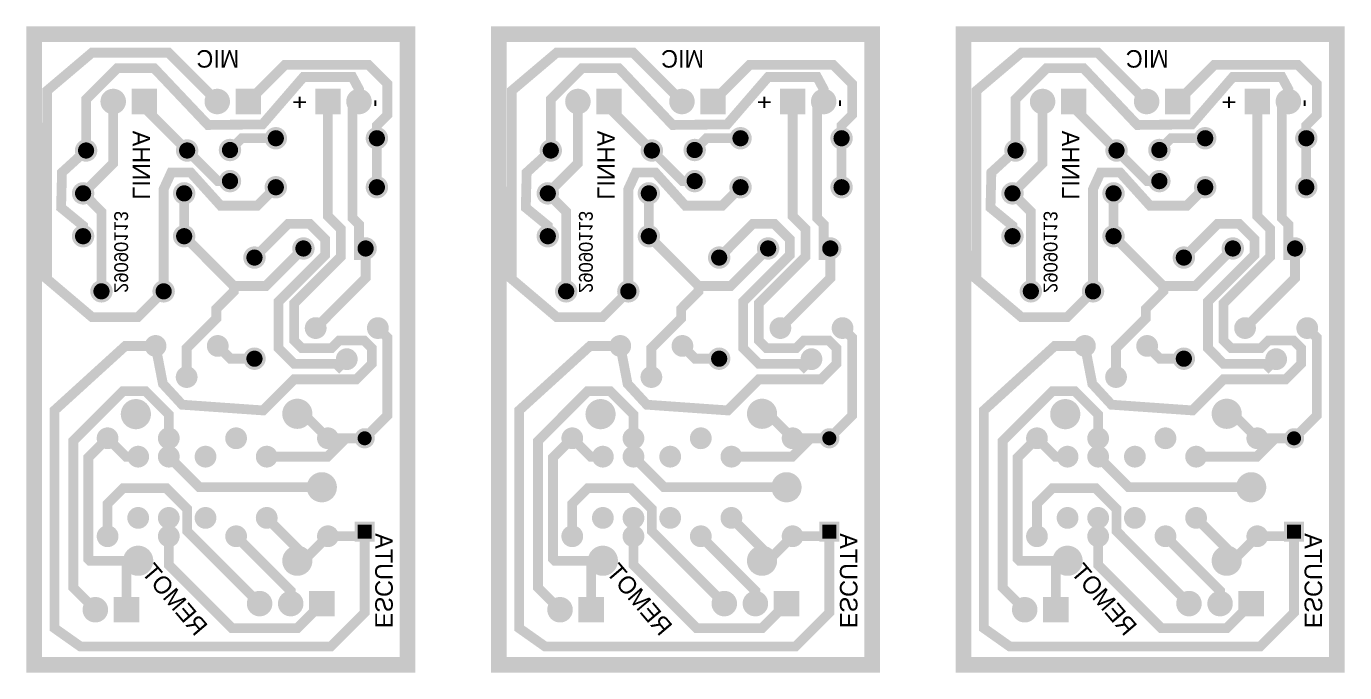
# Model space of a CAD drawing. Extents: x -97 to 88, y -34 to 19.
# Drawn here: x -20.7 to 88, y -34.2 to 19.1 of the extents above; entities that cross this region are included whole.
import ezdxf

# ---------------------------------------------------------------- set-up
doc = ezdxf.new("R2010")
doc.units = 0
doc.linetypes.add('DASHED2', pattern=[9.524999999999999, 6.349999999999999, -3.174999999999999])
doc.layers.get('0').update_dxf_attribs({"linetype": 'CONTINUOUS'})
for name, color, linetype in [('BOARD_OUTLINE', 7, 'CONTINUOUS'), ('BOTTOM', 7, 'CONTINUOUS'), ('COMPONENTS_TOP', 1, 'CONTINUOUS'), ('PADSTACKS', 1, 'CONTINUOUS'), ('POWER', 7, 'CONTINUOUS'), ('SMTOP', 7, 'CONTINUOUS')]:
    doc.layers.add(name, color=color, linetype=linetype)
doc.layers.get('COMPONENTS_TOP').off()
doc.layers.get('PADSTACKS').off()

# ---------------------------------------------------------------- blocks, each defined once
blk = doc.blocks.new('PADSTACK_BCON100T_LLB_PAD3')
blk.add_point((0, 0))
at = {"layer": 'BOTTOM', "const_width": 0.062}
blk.add_lwpolyline([(-0.031, 0), (0.031, 0)], dxfattribs=at)
at = {"layer": 'POWER', "const_width": 0.082}
blk.add_lwpolyline([(-0.041, 0), (0.041, 0)], dxfattribs=at)
at = {"layer": 'SMTOP', "const_width": 0.062}
blk.add_lwpolyline([(-0.031, 0), (0.031, 0)], dxfattribs=at)
blk = doc.blocks.new('PADSTACK_BCON100T_LLB_PAD4')
blk.add_point((0, 0))
at = {"layer": 'BOTTOM', "const_width": 0.031}
blk.add_lwpolyline([(-0.0155, 0, 1), (0.0155, 0, 1)], format="xyb", close=True, dxfattribs=at)
at = {"layer": 'POWER', "const_width": 0.041}
blk.add_lwpolyline([(-0.0205, 0, 1), (0.0205, 0, 1)], format="xyb", close=True, dxfattribs=at)
at = {"layer": 'SMTOP', "const_width": 0.031}
blk.add_lwpolyline([(-0.0155, 0, 1), (0.0155, 0, 1)], format="xyb", close=True, dxfattribs=at)
blk = doc.blocks.new('FOOTPRINT_CON2_J2')
at = {"layer": 'PADSTACKS'}
for name, p in [('PADSTACK_BCON100T_LLB_PAD3', (0, 0)), ('PADSTACK_BCON100T_LLB_PAD4', (0.1, 0))]:
    blk.add_blockref(name, p, dxfattribs=at)
blk = doc.blocks.new('PADSTACK_91R67')
blk.add_point((0, 0))
at = {"layer": 'BOTTOM', "const_width": 0.0454833333333334}
blk.add_lwpolyline([(-0.0227416666666667, 0, 1), (0.0227416666666667, 0, 1)], format="xyb", close=True, dxfattribs=at)
at = {"layer": 'POWER', "const_width": 0.0484833333333333}
blk.add_lwpolyline([(-0.0242416666666667, 0, 1), (0.0242416666666667, 0, 1)], format="xyb", close=True, dxfattribs=at)
at = {"layer": 'SMTOP', "const_width": 0.048}
blk.add_lwpolyline([(-0.024, 0, 1), (0.024, 0, 1)], format="xyb", close=True, dxfattribs=at)
blk = doc.blocks.new('FOOTPRINT_RELAY_REV2_19')
at = {"layer": 'PADSTACKS'}
for p in [(-0.6692833333333335, -0.0787333333333334), (-0.1574666666666667, -0.0787333333333334), (-0.7480333333333335, -0.3149500000000001), (-0.6692833333333335, -0.5511666666666669), (-0.1500000000000001, -0.5500000000000002)]:
    blk.add_blockref('PADSTACK_91R67', p, dxfattribs=at)
blk = doc.blocks.new('PADSTACK_T1_1')
blk.add_point((0, 0))
at = {"layer": 'BOTTOM', "const_width": 0.031}
blk.add_lwpolyline([(-0.0155, 0, 1), (0.0155, 0, 1)], format="xyb", close=True, dxfattribs=at)
at = {"layer": 'POWER', "const_width": 0.035}
blk.add_lwpolyline([(-0.0175, 0, 1), (0.0175, 0, 1)], format="xyb", close=True, dxfattribs=at)
at = {"layer": 'SMTOP', "const_width": 0.0335}
blk.add_lwpolyline([(-0.01675, 0, 1), (0.01675, 0, 1)], format="xyb", close=True, dxfattribs=at)
blk = doc.blocks.new('FOOTPRINT_RELAY_2_20')
at = {"layer": 'PADSTACKS'}
for p in [(0.0393666666666667, -0.0393666666666667), (0.2362166666666667, -0.0393666666666667), (0.3543166666666668, -0.0393666666666667), (0.4527500000000001, -0.0393666666666667), (0.0393666666666667, -0.2362166666666667), (0.2362166666666667, -0.2362166666666667), (0.3543166666666668, -0.2362166666666667), (0.4527500000000001, -0.2362166666666667)]:
    blk.add_blockref('PADSTACK_T1_1', p, dxfattribs=at)
blk = doc.blocks.new('PADSTACK_TM_DIODE_LLB_PAD30')
blk.add_point((0, 0))
at = {"layer": 'BOTTOM', "const_width": 0.0225}
blk.add_lwpolyline([(-0.011248031496063, 0, 1), (0.011248031496063, 0, 1)], format="xyb", close=True, dxfattribs=at)
at = {"layer": 'POWER', "const_width": 0.0325}
blk.add_lwpolyline([(-0.016248031496063, 0, 1), (0.016248031496063, 0, 1)], format="xyb", close=True, dxfattribs=at)
at = {"layer": 'SMTOP', "const_width": 0.0225}
blk.add_lwpolyline([(-0.011248031496063, 0, 1), (0.011248031496063, 0, 1)], format="xyb", close=True, dxfattribs=at)
blk = doc.blocks.new('PADSTACK_TM_DIODE_LLB_PAD29')
blk.add_point((0, 0))
at = {"layer": 'BOTTOM', "const_width": 0.045}
blk.add_lwpolyline([(-0.0225, 0), (0.0225, 0)], dxfattribs=at)
at = {"layer": 'POWER', "const_width": 0.065}
blk.add_lwpolyline([(-0.0325, 0), (0.0325, 0)], dxfattribs=at)
at = {"layer": 'SMTOP', "const_width": 0.045}
blk.add_lwpolyline([(-0.0225, 0), (0.0225, 0)], dxfattribs=at)
blk = doc.blocks.new('FOOTPRINT_DIODE_D1')
at = {"layer": 'PADSTACKS', "rotation": 90}
for name, p in [('PADSTACK_TM_DIODE_LLB_PAD29', (-0.3, 0)), ('PADSTACK_TM_DIODE_LLB_PAD30', (0, 0))]:
    blk.add_blockref(name, p, dxfattribs=at)
blk = doc.blocks.new('FOOTPRINT_RELAY_1_K1')
at = {"layer": 'PADSTACKS'}
for p in [(0.0393666666666667, 0), (0.3346333333333334, 0), (0.5511666666666669, 0), (0.7480000000000003, 0), (0.0393666666666667, -0.3149500000000001), (0.3346333333333334, -0.3149500000000001), (0.5511666666666669, -0.3149500000000001), (0.7480000000000003, -0.3149500000000001)]:
    blk.add_blockref('PADSTACK_T1_1', p, dxfattribs=at)
blk = doc.blocks.new('FOOTPRINT_CON3_J1')
at = {"layer": 'PADSTACKS'}
for name, p in [('PADSTACK_BCON100T_LLB_PAD3', (0, 0)), ('PADSTACK_BCON100T_LLB_PAD4', (0.1, 0)), ('PADSTACK_BCON100T_LLB_PAD4', (0.2, 0))]:
    blk.add_blockref(name, p, dxfattribs=at)
blk = doc.blocks.new('FOOTPRINT_CON2_J3')
at = {"layer": 'PADSTACKS'}
for name, p in [('PADSTACK_BCON100T_LLB_PAD3', (0, 0)), ('PADSTACK_BCON100T_LLB_PAD4', (0.1, 0))]:
    blk.add_blockref(name, p, dxfattribs=at)
blk = doc.blocks.new('PADSTACK_TM_RAD_LLB_PAD2_1')
blk.add_point((0, 0))
at = {"layer": 'BOTTOM', "const_width": 0.026}
blk.add_lwpolyline([(-0.013, 0, 1), (0.013, 0, 1)], format="xyb", close=True, dxfattribs=at)
at = {"layer": 'POWER', "const_width": 0.036}
blk.add_lwpolyline([(-0.018, 0, 1), (0.018, 0, 1)], format="xyb", close=True, dxfattribs=at)
at = {"layer": 'SMTOP', "const_width": 0.026}
blk.add_lwpolyline([(-0.013, 0, 1), (0.013, 0, 1)], format="xyb", close=True, dxfattribs=at)
blk = doc.blocks.new('FOOTPRINT_CAP2_C1')
at = {"layer": 'PADSTACKS'}
for p in [(0, 0), (0.2, 0)]:
    blk.add_blockref('PADSTACK_TM_RAD_LLB_PAD2_1', p, dxfattribs=at)
blk = doc.blocks.new('PADSTACK_TM_AXIAL_LLB_PAD3')
blk.add_point((0, 0))
at = {"layer": 'BOTTOM', "const_width": 0.026}
blk.add_lwpolyline([(-0.013, 0, 1), (0.013, 0, 1)], format="xyb", close=True, dxfattribs=at)
at = {"layer": 'POWER', "const_width": 0.036}
blk.add_lwpolyline([(-0.018, 0, 1), (0.018, 0, 1)], format="xyb", close=True, dxfattribs=at)
at = {"layer": 'SMTOP', "const_width": 0.026}
blk.add_lwpolyline([(-0.013, 0, 1), (0.013, 0, 1)], format="xyb", close=True, dxfattribs=at)
blk = doc.blocks.new('FOOTPRINT_AX__325X_100__031_R6')
at = {"layer": 'PADSTACKS'}
for p in [(0, 0), (0.3250000000000001, 0)]:
    blk.add_blockref('PADSTACK_TM_AXIAL_LLB_PAD3', p, dxfattribs=at)
blk = doc.blocks.new('FOOTPRINT_AX__325X_100__031_R5')
at = {"layer": 'PADSTACKS'}
for p in [(0, 0), (0.3250000000000001, 0)]:
    blk.add_blockref('PADSTACK_TM_AXIAL_LLB_PAD3', p, dxfattribs=at)
blk = doc.blocks.new('FOOTPRINT_BC_Q2')
at = {"layer": 'PADSTACKS'}
for p in [(0, 0), (0.2, 0), (0.1, -0.1)]:
    blk.add_blockref('PADSTACK_T1_1', p, dxfattribs=at)
blk = doc.blocks.new('FOOTPRINT_AX__325X_100__031_R3')
at = {"layer": 'PADSTACKS'}
for p in [(0, 0), (0.3250000000000001, 0)]:
    blk.add_blockref('PADSTACK_TM_AXIAL_LLB_PAD3', p, dxfattribs=at)
blk = doc.blocks.new('FOOTPRINT_CAP2_C3')
at = {"layer": 'PADSTACKS'}
for p in [(0, 0), (0.2, 0)]:
    blk.add_blockref('PADSTACK_TM_RAD_LLB_PAD2_1', p, dxfattribs=at)
blk = doc.blocks.new('FOOTPRINT_BC_Q1')
at = {"layer": 'PADSTACKS'}
for p in [(0, 0), (0.2, 0), (0.1, -0.1)]:
    blk.add_blockref('PADSTACK_T1_1', p, dxfattribs=at)
blk = doc.blocks.new('FOOTPRINT_AX__325X_100__031_R1')
at = {"layer": 'PADSTACKS'}
for p in [(0, 0), (0.3250000000000001, 0)]:
    blk.add_blockref('PADSTACK_TM_AXIAL_LLB_PAD3', p, dxfattribs=at)
blk = doc.blocks.new('FOOTPRINT_AX__325X_100__031_R2')
at = {"layer": 'PADSTACKS'}
for p in [(0, 0), (0.3250000000000001, 0)]:
    blk.add_blockref('PADSTACK_TM_AXIAL_LLB_PAD3', p, dxfattribs=at)
blk = doc.blocks.new('FOOTPRINT_AX__325X_100__031_R4')
at = {"layer": 'PADSTACKS'}
for p in [(0, 0), (0.3250000000000001, 0)]:
    blk.add_blockref('PADSTACK_TM_AXIAL_LLB_PAD3', p, dxfattribs=at)
blk = doc.blocks.new('PADSTACK_TM_RAD_LLB_PAD2')
blk.add_point((0, 0))
at = {"layer": 'BOTTOM', "const_width": 0.026}
blk.add_lwpolyline([(-0.013, 0, 1), (0.013, 0, 1)], format="xyb", close=True, dxfattribs=at)
at = {"layer": 'POWER', "const_width": 0.036}
blk.add_lwpolyline([(-0.018, 0, 1), (0.018, 0, 1)], format="xyb", close=True, dxfattribs=at)
at = {"layer": 'SMTOP', "const_width": 0.026}
blk.add_lwpolyline([(-0.013, 0, 1), (0.013, 0, 1)], format="xyb", close=True, dxfattribs=at)
blk = doc.blocks.new('FOOTPRINT_CAP_C2')
at = {"layer": 'PADSTACKS'}
for p in [(0, 0), (0.1, 0)]:
    blk.add_blockref('PADSTACK_TM_RAD_LLB_PAD2', p, dxfattribs=at)
blk = doc.blocks.new('FOOTPRINT_CON2_J4')
at = {"layer": 'PADSTACKS'}
for name, p in [('PADSTACK_BCON100T_LLB_PAD3', (0, 0)), ('PADSTACK_BCON100T_LLB_PAD4', (0.1, 0))]:
    blk.add_blockref(name, p, dxfattribs=at)
blk = doc.blocks.new('FOOTPRINT_CON2_J5')
at = {"layer": 'PADSTACKS'}
for name, p in [('PADSTACK_BCON100T_LLB_PAD3', (0, 0)), ('PADSTACK_BCON100T_LLB_PAD4', (0.1, 0))]:
    blk.add_blockref(name, p, dxfattribs=at)

msp = doc.modelspace()

# ---------------------------------------------------------------- linework, layer by layer
at = {"layer": 'BOARD_OUTLINE', "linetype": 'DASHED2', "lineweight": 9, "const_width": 1.282441241995018}
for points in [[(-20.05601687523284, 18.42226725645596), (10.74009962962152, 18.42226725645595), (10.74009962962151, -33.57773274354403), (-20.05601687523285, -33.57773274354403), (-20.05601687523284, 18.42226725645596)], [(18.2751436992753, 18.42226725645596), (49.07126020412967, 18.42226725645595), (49.07126020412966, -33.57773274354403), (18.27514369927529, -33.57773274354403), (18.2751436992753, 18.42226725645596)], [(56.60630427378345, 18.42226725645596), (87.4024207786378, 18.42226725645595), (87.4024207786378, -33.57773274354403), (56.60630427378343, -33.57773274354403), (56.60630427378345, 18.42226725645596)]]:
    msp.add_lwpolyline(points, dxfattribs=at)
at = {"layer": 'BOTTOM', "const_width": 0.8079379824568617}
for points in [[(-4.950996446601521, 12.86886919820352), (-8.977861946465865, 16.89573469806788), (-15.28319805294137, 16.89573469806788), (-18.988901026468, 13.76090398463165), (-18.994540910333, -1.766547539393116), (-15.28319805294138, -4.905766415847423), (-11.49700402615809, -4.905766415847423), (-9.372853849000334, -2.781616238689665)], [(33.38016412790662, 12.86886919820352), (29.35329862804228, 16.89573469806788), (23.04796252156677, 16.89573469806788), (19.34225954804014, 13.76090398463165), (19.33661966417514, -1.766547539393116), (23.04796252156676, -4.905766415847423), (26.83415654835005, -4.905766415847423), (28.95830672550781, -2.781616238689665)], [(71.71132470241477, 12.86886919820352), (67.68445920255043, 16.89573469806788), (61.37912309607492, 16.89573469806788), (57.67342012254829, 13.76090398463165), (57.66778023868329, -1.766547539393116), (61.3791230960749, -4.905766415847423), (65.1653171228582, -4.905766415847423), (67.28946730001594, -2.781616238689665)], [(6.741875317495043, 12.86886919820351), (6.741875317495043, 13.87793671544661), (6.196410309233186, 14.88828667393166), (2.157575357776877, 14.88828667393166), (-1.222029286779047, 10.98220896679814), (-5.719009939167904, 10.93518929255518), (-10.15343308496132, 15.61329345607286), (-13.20564324090943, 15.61329345607286), (-15.77052572489949, 13.04841097208283), (-15.77052572489949, 8.830034246747203)], [(8.215827784961334, 9.839742984611306), (8.215827784961334, 10.89861197008515), (9.083185544963953, 11.7659697300878), (9.083185544963953, 14.33085221407782), (7.51604234724607, 15.89799541179574), (0.6430122509807604, 15.89799541179574), (-2.386113962611474, 12.86886919820352)], [(45.07303589200319, 12.86886919820351), (45.07303589200319, 13.87793671544661), (44.52757088374133, 14.88828667393166), (40.48873593228502, 14.88828667393166), (37.1091312877291, 10.98220896679814), (32.61215063534024, 10.93518929255518), (28.17772748954682, 15.61329345607286), (25.1255173335987, 15.61329345607286), (22.56063484960864, 13.04841097208283), (22.56063484960864, 8.830034246747203)], [(46.54698835946947, 9.839742984611306), (46.54698835946947, 10.89861197008515), (47.4143461194721, 11.7659697300878), (47.4143461194721, 14.33085221407782), (45.84720292175421, 15.89799541179574), (38.9741728254889, 15.89799541179574), (35.94504661189667, 12.86886919820352)], [(83.40419646651134, 12.86886919820351), (83.40419646651134, 13.87793671544661), (82.8587314582495, 14.88828667393166), (78.81989650679317, 14.88828667393166), (75.44029186223725, 10.98220896679814), (70.94331120984839, 10.93518929255518), (66.50888806405497, 15.61329345607286), (63.45667790810685, 15.61329345607286), (60.89179542411679, 13.04841097208283), (60.89179542411679, 8.830034246747203)], [(84.87814893397763, 9.839742984611306), (84.87814893397763, 10.89861197008515), (85.74550669398025, 11.7659697300878), (85.74550669398025, 14.33085221407782), (84.17836349626236, 15.89799541179574), (77.30533339999705, 15.89799541179574), (74.27620718640482, 12.86886919820352)], [(-13.53352071844618, 12.86886919820352), (-13.53352071844618, 7.779714869553288), (-16.01718192377653, 5.296053664222952)], [(-10.96863823445613, 12.86886919820352), (-10.96863823445613, 12.36401482927149), (-7.434657651931871, 8.830034246747203)], [(-10.04015077525176, -7.284694919748162), (-9.434761314761557, -10.40530194193606), (-7.845038849370297, -12.12982568007626), (-1.176344390996192, -12.60041386781753), (1.38853809299384, -10.0355313838275), (6.518303060973948, -10.0355313838275), (7.800744302968922, -8.753090141832487), (7.800744302968922, -7.47064889983747), (7.159523681971421, -6.829428278839955), (5.107617694779392, -6.829428278839955), (4.466397073781905, -7.47064889983747), (2.029758713991384, -7.47064889983747), (1.38853809299384, -6.829428278839955), (1.38853809299384, -3.777218122891824), (5.235861818978918, 0.0701056030932392), (5.235861818978918, 2.35669833757035), (4.176992833505011, 3.415567323044228), (4.176992833505011, 12.86886919820351)], [(6.741875317495043, 12.86886919820351), (6.196410309233186, 12.32340418994162), (6.196410309233186, 3.276636188494762), (6.741875317495043, 2.731171180232891), (6.741875317495043, 0.206899335572686), (7.287340325756943, 0.206899335572686), (7.287340325756943, 0.7523643438345858)], [(24.79763985606196, 12.86886919820352), (24.79763985606196, 7.779714869553288), (22.31397865073161, 5.296053664222952)], [(27.36252234005201, 12.86886919820352), (27.36252234005201, 12.36401482927149), (30.89650292257627, 8.830034246747203)], [(28.29100979925638, -7.284694919748162), (28.89639925974659, -10.40530194193606), (30.48612172513784, -12.12982568007626), (37.15481618351195, -12.60041386781753), (39.71969866750198, -10.0355313838275), (44.8494636354821, -10.0355313838275), (46.13190487747707, -8.753090141832487), (46.13190487747707, -7.47064889983747), (45.49068425647956, -6.829428278839955), (43.43877826928753, -6.829428278839955), (42.79755764829005, -7.47064889983747), (40.36091928849953, -7.47064889983747), (39.71969866750198, -6.829428278839955), (39.71969866750198, -3.777218122891824), (43.56702239348706, 0.0701056030932392), (43.56702239348706, 2.35669833757035), (42.50815340801316, 3.415567323044228), (42.50815340801316, 12.86886919820351)], [(45.07303589200319, 12.86886919820351), (44.52757088374133, 12.32340418994162), (44.52757088374133, 3.276636188494762), (45.07303589200319, 2.731171180232891), (45.07303589200319, 0.206899335572686), (45.61850090026509, 0.206899335572686), (45.61850090026509, 0.7523643438345858)], [(63.12880043057011, 12.86886919820352), (63.12880043057011, 7.779714869553288), (60.64513922523976, 5.296053664222952)], [(65.69368291456016, 12.86886919820352), (65.69368291456016, 12.36401482927149), (69.22766349708442, 8.830034246747203)], [(66.62217037376453, -7.284694919748162), (67.22755983425473, -10.40530194193606), (68.817282299646, -12.12982568007626), (75.4859767580201, -12.60041386781753), (78.05085924201013, -10.0355313838275), (83.18062420999026, -10.0355313838275), (84.46306545198522, -8.753090141832487), (84.46306545198522, -7.47064889983747), (83.82184483098771, -6.829428278839955), (81.76993884379569, -6.829428278839955), (81.12871822279818, -7.47064889983747), (78.69207986300768, -7.47064889983747), (78.05085924201013, -6.829428278839955), (78.05085924201013, -3.777218122891824), (81.8981829679952, 0.0701056030932392), (81.8981829679952, 2.35669833757035), (80.8393139825213, 3.415567323044228), (80.8393139825213, 12.86886919820351)], [(83.40419646651134, 12.86886919820351), (82.8587314582495, 12.32340418994162), (82.8587314582495, 3.276636188494762), (83.40419646651134, 2.731171180232891), (83.40419646651134, 0.206899335572686), (83.94966147477324, 0.206899335572686), (83.94966147477324, 0.7523643438345858)], [(-3.900677069407592, 8.870644886077045), (-2.931578970873374, 9.83974298461132), (-0.1200402880062796, 9.83974298461132)], [(8.215827784961334, 9.839742984611306), (8.215827784961334, 5.800908033154954)], [(34.43048350510055, 8.870644886077045), (35.39958160363477, 9.83974298461132), (38.21112028650187, 9.83974298461132)], [(46.54698835946947, 9.839742984611306), (46.54698835946947, 5.800908033154954)], [(72.7616440796087, 8.870644886077045), (73.7307421781429, 9.83974298461132), (76.54228086101001, 9.83974298461132)], [(84.87814893397763, 9.839742984611306), (84.87814893397763, 5.800908033154954)], [(-3.900677069407592, 6.305762402087012), (-4.91038580727168, 6.305762402087012), (-7.434657651931871, 8.830034246747203)], [(34.43048350510055, 6.305762402087012), (33.42077476723646, 6.305762402087012), (30.89650292257627, 8.830034246747203)], [(72.7616440796087, 6.305762402087012), (71.75193534174461, 6.305762402087012), (69.22766349708442, 8.830034246747203)], [(-9.372853849000334, -2.781616238689665), (-9.372853849000334, 5.6461601232876), (-8.744052226619146, 7.017079401061977), (-7.144685160358164, 7.017079401061977), (-4.674416618744601, 4.28634492635885), (-1.634603394802397, 4.28634492635885), (-0.1200402880062796, 5.800908033154968)], [(28.95830672550781, -2.781616238689665), (28.95830672550781, 5.6461601232876), (29.587108347889, 7.017079401061977), (31.18647541414998, 7.017079401061977), (33.65674395576354, 4.28634492635885), (36.69655717970575, 4.28634492635885), (38.21112028650187, 5.800908033154968)], [(67.28946730001594, -2.781616238689665), (67.28946730001594, 5.6461601232876), (67.91826892239715, 7.017079401061977), (69.51763598865813, 7.017079401061977), (71.98790453027169, 4.28634492635885), (75.0277177542139, 4.28634492635885), (76.54228086101001, 5.800908033154968)], [(-14.50261881698041, -2.781616238689665), (-14.50261881698041, 3.781490557426835), (-16.01718192377653, 5.296053664222952)], [(-7.681313850808905, 5.296053664222952), (-7.681313850808905, 1.762073081698687)], [(23.82854175752773, -2.781616238689665), (23.82854175752773, 3.781490557426835), (22.31397865073161, 5.296053664222952)], [(30.64984672369924, 5.296053664222952), (30.64984672369924, 1.762073081698687)], [(62.15970233203588, -2.781616238689665), (62.15970233203588, 3.781490557426835), (60.64513922523976, 5.296053664222952)], [(68.98100729820739, 5.296053664222952), (68.98100729820739, 1.762073081698687)], [(5.732166579630984, -8.375624936271976), (5.109327616435393, -8.998463899467552), (4.863953858800343, -8.753090141832487), (1.38853809299384, -8.753090141832487), (0.1060968509988243, -7.470648899837456), (0.1060968509988243, -3.623325173852407), (3.953420576983887, 0.2239985521326417), (3.953420576983887, 1.506439794127643), (2.670979334988857, 2.788881036122674), (0.9067676664177213, 2.788881036122674), (-1.881259593679445, 0.0008537760255223)], [(44.06332715413912, -8.375624936271976), (43.44048819094354, -8.998463899467552), (43.19511443330848, -8.753090141832487), (39.71969866750198, -8.753090141832487), (38.43725742550697, -7.470648899837456), (38.43725742550697, -3.623325173852407), (42.28458115149203, 0.2239985521326417), (42.28458115149203, 1.506439794127643), (41.002139909497, 2.788881036122674), (39.23792824092586, 2.788881036122674), (36.4499009808287, 0.0008537760255223)], [(82.39448772864728, -8.375624936271976), (81.77164876545169, -8.998463899467552), (81.52627500781664, -8.753090141832487), (78.05085924201013, -8.753090141832487), (76.7684180000151, -7.470648899837456), (76.7684180000151, -3.623325173852407), (80.61574172600018, 0.2239985521326417), (80.61574172600018, 1.506439794127643), (79.33330048400515, 2.788881036122674), (77.56908881543401, 2.788881036122674), (74.78106155533683, 0.0008537760255223)], [(-7.681313850808905, 1.762073081698687), (-3.578356837252869, -2.340883931857391), (-0.935672917915113, -2.340883931857391), (2.157575357776877, 0.7523643438345858)], [(2.157575357776877, 0.7523643438345858), (-0.935672917915113, -2.340883931857391), (-3.578356837252869, -2.340883931857391), (-3.578356837252869, -2.781829978896681), (-5.023668116981241, -4.227141258625067), (-5.023668116981241, -5.019048725556984), (-7.475268291261713, -7.470648899837456), (-7.475268291261713, -9.849577403738223)], [(7.287340325756943, 0.7523643438345858), (7.287340325756943, -1.690686222165922), (3.167284095640923, -5.810742452281942)], [(30.64984672369924, 1.762073081698687), (34.75280373725528, -2.340883931857391), (37.39548765659303, -2.340883931857391), (40.48873593228502, 0.7523643438345858)], [(40.48873593228502, 0.7523643438345858), (37.39548765659303, -2.340883931857391), (34.75280373725528, -2.340883931857391), (34.75280373725528, -2.781829978896681), (33.3074924575269, -4.227141258625067), (33.3074924575269, -5.019048725556984), (30.85589228324643, -7.470648899837456), (30.85589228324643, -9.849577403738223)], [(45.61850090026509, 0.7523643438345858), (45.61850090026509, -1.690686222165922), (41.49844467014907, -5.810742452281942)], [(68.98100729820739, 1.762073081698687), (73.08396431176342, -2.340883931857391), (75.72664823110118, -2.340883931857391), (78.81989650679317, 0.7523643438345858)], [(78.81989650679317, 0.7523643438345858), (75.72664823110118, -2.340883931857391), (73.08396431176342, -2.340883931857391), (73.08396431176342, -2.781829978896681), (71.63865303203505, -4.227141258625067), (71.63865303203505, -5.019048725556984), (69.18705285775458, -7.470648899837456), (69.18705285775458, -9.849577403738223)], [(83.94966147477324, 0.7523643438345858), (83.94966147477324, -1.690686222165922), (79.82960524465722, -5.810742452281942)], [(8.297049063621031, -5.810742452281942), (9.083185544963953, -6.596878933624878), (9.083185544963953, -13.02105459519189), (7.206119047097246, -14.89812109305862)], [(46.62820963812918, -5.810742452281942), (47.4143461194721, -6.596878933624878), (47.4143461194721, -13.02105459519189), (45.53727962160539, -14.89812109305862)], [(84.95937021263732, -5.810742452281942), (85.74550669398025, -6.596878933624878), (85.74550669398025, -13.02105459519189), (83.86844019611354, -14.89812109305862)], [(-10.04015077525176, -7.284694919748162), (-12.53236158886207, -7.284694919748162), (-18.38063882018841, -12.60041386781753), (-18.38063882018841, -30.55257225144425), (-16.2322045720177, -32.06915436254389), (4.409114698306098, -32.06915436254389), (7.206119047097246, -29.27215001375276), (7.206119047097246, -22.59276854502872)], [(-4.91038580727168, -7.284694919748162), (-3.860066430077765, -8.335014296942092), (-1.881259593679445, -8.335014296942092)], [(28.29100979925638, -7.284694919748162), (25.79879898564607, -7.284694919748162), (19.95052175431973, -12.60041386781753), (19.95052175431973, -30.55257225144425), (22.09895600249044, -32.06915436254389), (42.74027527281424, -32.06915436254389), (45.53727962160539, -29.27215001375276), (45.53727962160539, -22.59276854502872)], [(33.42077476723646, -7.284694919748162), (34.47109414443038, -8.335014296942092), (36.4499009808287, -8.335014296942092)], [(66.62217037376453, -7.284694919748162), (64.1299595601542, -7.284694919748162), (58.28168232882788, -12.60041386781753), (58.28168232882788, -30.55257225144425), (60.43011657699858, -32.06915436254389), (81.0714358473224, -32.06915436254389), (83.86844019611354, -29.27215001375276), (83.86844019611354, -22.59276854502872)], [(71.75193534174461, -7.284694919748162), (72.80225471893853, -8.335014296942092), (74.78106155533683, -8.335014296942092)], [(-15.00747318591246, -29.03404342315568), (-16.82212754333541, -27.21938906573274), (-16.82212754333541, -15.11399870212778), (-12.71831556895135, -11.0101867277437), (-10.87160018047853, -11.0101867277437), (-8.950075719555997, -12.93171118866624), (-8.950075719555997, -14.8976936126446)], [(23.32368738859568, -29.03404342315568), (21.50903303117273, -27.21938906573274), (21.50903303117273, -15.11399870212778), (25.61284500555679, -11.0101867277437), (27.4595603940296, -11.0101867277437), (29.38108485495215, -12.93171118866624), (29.38108485495215, -14.8976936126446)], [(61.65484796310384, -29.03404342315568), (59.84019360568088, -27.21938906573274), (59.84019360568088, -15.11399870212778), (63.94400558006494, -11.0101867277437), (65.79072096853776, -11.0101867277437), (67.7122454294603, -12.93171118866624), (67.7122454294603, -14.8976936126446)], [(1.654003430086817, -12.87784865650246), (2.157147877362859, -12.87784865650246), (4.176992833505011, -14.8976936126446)], [(39.98516400459496, -12.87784865650246), (40.488308451871, -12.87784865650246), (42.50815340801316, -14.8976936126446)], [(78.31632457910311, -12.87784865650246), (78.81946902637915, -12.87784865650246), (80.8393139825213, -14.8976936126446)], [(-13.99861940887638, -14.8976936126446), (-15.5877778479152, -16.48685205168342), (-15.5877778479152, -24.85563611652894), (-15.44820549274474, -24.9952084716994), (-11.47349260338816, -24.9952084716994)], [(-13.99861940887638, -14.8976936126446), (-12.48405630208026, -16.41225671944072), (-11.47434756421618, -16.41225671944072)], [(-8.950075719555997, -14.8976936126446), (-8.949648239141977, -14.89812109305862), (-8.949648239141977, -16.41225671944072)], [(7.206119047097246, -14.89812109305862), (5.656502546353294, -14.89812109305862), (4.142366919971152, -16.41225671944072), (-0.8715508558153572, -16.41225671944072)], [(7.206119047097246, -14.89812109305862), (5.656502546353294, -14.89812109305862), (5.656502546353294, -14.8976936126446), (4.176992833505011, -14.8976936126446)], [(24.33254116563176, -14.8976936126446), (22.74338272659294, -16.48685205168342), (22.74338272659294, -24.85563611652894), (22.88295508176339, -24.9952084716994), (26.85766797111998, -24.9952084716994)], [(24.33254116563176, -14.8976936126446), (25.84710427242788, -16.41225671944072), (26.85681301029195, -16.41225671944072)], [(29.38108485495215, -14.8976936126446), (29.38151233536617, -14.89812109305862), (29.38151233536617, -16.41225671944072)], [(45.53727962160539, -14.89812109305862), (43.98766312086144, -14.89812109305862), (42.47352749447929, -16.41225671944072), (37.45960971869279, -16.41225671944072)], [(45.53727962160539, -14.89812109305862), (43.98766312086144, -14.89812109305862), (43.98766312086144, -14.8976936126446), (42.50815340801316, -14.8976936126446)], [(62.66370174013991, -14.8976936126446), (61.07454330110108, -16.48685205168342), (61.07454330110108, -24.85563611652894), (61.21411565627155, -24.9952084716994), (65.18882854562813, -24.9952084716994)], [(62.66370174013991, -14.8976936126446), (64.17826484693603, -16.41225671944072), (65.1879735848001, -16.41225671944072)], [(67.7122454294603, -14.8976936126446), (67.71267290987431, -14.89812109305862), (67.71267290987431, -16.41225671944072)], [(83.86844019611354, -14.89812109305862), (82.31882369536959, -14.89812109305862), (80.80468806898745, -16.41225671944072), (75.79077029320094, -16.41225671944072)], [(83.86844019611354, -14.89812109305862), (82.31882369536959, -14.89812109305862), (82.31882369536959, -14.8976936126446), (80.8393139825213, -14.8976936126446)], [(-8.949648239141977, -16.41225671944072), (-6.425376394481801, -18.93652856410093), (3.673848386228968, -18.93652856410093)], [(29.38151233536617, -16.41225671944072), (31.90578418002634, -18.93652856410093), (42.00500896073712, -18.93652856410093)], [(67.71267290987431, -16.41225671944072), (70.23694475453449, -18.93652856410093), (80.33616953524528, -18.93652856410093)], [(-13.99861940887638, -22.97579099597123), (-13.99861940887638, -20.29292391771765), (-12.71831556895135, -19.01262007779261), (-9.153128916205205, -19.01262007779261), (-7.434657651931885, -20.73109134206593), (-7.434657651931885, -22.55215790569888), (-1.457626503407084, -28.52918905422366)], [(24.33254116563176, -22.97579099597123), (24.33254116563176, -20.29292391771765), (25.61284500555679, -19.01262007779261), (29.17803165830294, -19.01262007779261), (30.89650292257626, -20.73109134206593), (30.89650292257626, -22.55215790569888), (36.87353407110106, -28.52918905422366)], [(62.66370174013991, -22.97579099597123), (62.66370174013991, -20.29292391771765), (63.94400558006494, -19.01262007779261), (67.50919223281107, -19.01262007779261), (69.22766349708441, -20.73109134206593), (69.22766349708441, -22.55215790569888), (75.20469464560921, -28.52918905422366)], [(-8.949648239141977, -21.46122788917512), (-8.950075719555997, -21.46165536958912), (-8.950075719555997, -22.97579099597123)], [(1.654003430086817, -24.9952084716994), (1.654003430086817, -23.98678217507731), (-0.8715508558153715, -21.46122788917512)], [(29.38151233536617, -21.46122788917512), (29.38108485495215, -21.46165536958912), (29.38108485495215, -22.97579099597123)], [(39.98516400459496, -24.9952084716994), (39.98516400459496, -23.98678217507731), (37.45960971869277, -21.46122788917512)], [(67.71267290987431, -21.46122788917512), (67.7122454294603, -21.46165536958912), (67.7122454294603, -22.97579099597123)], [(78.31632457910311, -24.9952084716994), (78.31632457910311, -23.98678217507731), (75.79077029320092, -21.46122788917512)], [(-8.950075719555997, -22.97579099597123), (-8.950075719555997, -25.34574241117801), (-3.741226874986239, -30.55459125574777), (1.646736263048836, -30.55459125574777), (3.672138464572981, -28.52918905422366)], [(1.107255980582948, -28.52918905422366), (1.107255980582948, -27.47929715744374), (-3.39625018088958, -22.97579099597123)], [(1.654003430086817, -24.9952084716994), (2.157575357776863, -24.9952084716994), (4.176992833505011, -22.97579099597123)], [(4.176992833505011, -22.97579099597123), (7.206119047097246, -22.97579099597123), (7.206119047097246, -22.59276854502872)], [(29.38108485495215, -22.97579099597123), (29.38108485495215, -25.34574241117801), (34.58993369952191, -30.55459125574777), (39.97789683755698, -30.55459125574777), (42.00329903908112, -28.52918905422366)], [(39.43841655509109, -28.52918905422366), (39.43841655509109, -27.47929715744374), (34.93491039361856, -22.97579099597123)], [(39.98516400459496, -24.9952084716994), (40.48873593228501, -24.9952084716994), (42.50815340801316, -22.97579099597123)], [(42.50815340801316, -22.97579099597123), (45.53727962160539, -22.97579099597123), (45.53727962160539, -22.59276854502872)], [(67.7122454294603, -22.97579099597123), (67.7122454294603, -25.34574241117801), (72.92109427403005, -30.55459125574777), (78.30905741206513, -30.55459125574777), (80.33445961358927, -28.52918905422366)], [(77.76957712959924, -28.52918905422366), (77.76957712959924, -27.47929715744374), (73.26607096812671, -22.97579099597123)], [(78.31632457910311, -24.9952084716994), (78.81989650679316, -24.9952084716994), (80.8393139825213, -22.97579099597123)], [(80.8393139825213, -22.97579099597123), (83.86844019611354, -22.97579099597123), (83.86844019611354, -22.59276854502872)], [(-12.44259070192242, -29.03404342315568), (-12.44259070192242, -24.9952084716994), (-11.47349260338816, -24.9952084716994)], [(25.88856987258572, -29.03404342315568), (25.88856987258572, -24.9952084716994), (26.85766797111998, -24.9952084716994)], [(64.21973044709387, -29.03404342315568), (64.21973044709387, -24.9952084716994), (65.18882854562813, -24.9952084716994)]]:
    msp.add_lwpolyline(points, dxfattribs=at)
at = {"layer": 'BOTTOM', "lineweight": 60, "const_width": 0.8079379824568617}
for points in [[(-16.01718192377653, 1.762073081698687), (-16.01718192377653, 2.62515603756131), (-17.83136486214317, 4.113401208614249), (-17.75866611817241, 7.017079401061977), (-15.77052572489949, 8.830034246747203)], [(22.31397865073161, 1.762073081698687), (22.31397865073161, 2.62515603756131), (20.49979571236497, 4.113401208614249), (20.57249445633573, 7.017079401061977), (22.56063484960864, 8.830034246747203)], [(60.64513922523976, 1.762073081698687), (60.64513922523976, 2.62515603756131), (58.83095628687311, 4.113401208614249), (58.90365503084388, 7.017079401061977), (60.89179542411679, 8.830034246747203)]]:
    msp.add_lwpolyline(points, dxfattribs=at)

# ---------------------------------------------------------------- block references
at = {"layer": 'COMPONENTS_TOP', "xscale": 25.64882483990036, "yscale": 25.64882483990036, "zscale": 25.64882483990036}
for name, p, rotation in [('FOOTPRINT_CON2_J4', (-10.96863823445613, 12.86886919820354), 180), ('FOOTPRINT_CON2_J5', (-2.386113962611474, 12.86886919820354), 180), ('FOOTPRINT_CON2_J4', (27.36252234005201, 12.86886919820354), 180), ('FOOTPRINT_CON2_J5', (35.94504661189667, 12.86886919820354), 180), ('FOOTPRINT_CON2_J4', (65.69368291456016, 12.86886919820354), 180), ('FOOTPRINT_CON2_J5', (74.27620718640482, 12.86886919820354), 180), ('FOOTPRINT_CAP_C2', (-3.900677069407592, 6.305762402087012), 89.99999999999999), ('FOOTPRINT_AX__325X_100__031_R5', (8.215827784961334, 9.83974298461132), 180), ('FOOTPRINT_CAP_C2', (34.43048350510055, 6.305762402087012), 89.99999999999999), ('FOOTPRINT_AX__325X_100__031_R5', (46.54698835946947, 9.83974298461132), 180), ('FOOTPRINT_CAP_C2', (72.7616440796087, 6.305762402087012), 89.99999999999999), ('FOOTPRINT_AX__325X_100__031_R5', (84.87814893397763, 9.83974298461132), 180), ('FOOTPRINT_AX__325X_100__031_R4', (-7.434657651931885, 8.830034246747203), 180), ('FOOTPRINT_AX__325X_100__031_R4', (30.89650292257626, 8.830034246747203), 180), ('FOOTPRINT_AX__325X_100__031_R4', (69.22766349708441, 8.830034246747203), 180), ('FOOTPRINT_AX__325X_100__031_R6', (8.215827784961334, 5.800908033154982), 180), ('FOOTPRINT_AX__325X_100__031_R6', (46.54698835946947, 5.800908033154982), 180), ('FOOTPRINT_AX__325X_100__031_R6', (84.87814893397763, 5.800908033154982), 180), ('FOOTPRINT_AX__325X_100__031_R3', (-1.881259593679445, 0.0008537760255223), 270), ('FOOTPRINT_AX__325X_100__031_R3', (36.4499009808287, 0.0008537760255223), 270), ('FOOTPRINT_AX__325X_100__031_R3', (74.78106155533683, 0.0008537760255223), 270), ('FOOTPRINT_RELAY_REV2_19', (-15.51232755484448, -27.01462594742754), 180), ('FOOTPRINT_RELAY_REV2_19', (22.81883301966365, -27.01462594742754), 180), ('FOOTPRINT_RELAY_REV2_19', (61.1499935941718, -27.01462594742754), 180), ('FOOTPRINT_RELAY_1_K1', (5.186701571369098, -22.97579099597123), 180), ('FOOTPRINT_DIODE_D1', (7.206119047097246, -14.89812109305862), 89.99999999999999), ('FOOTPRINT_RELAY_1_K1', (43.51786214587725, -22.97579099597123), 180), ('FOOTPRINT_DIODE_D1', (45.53727962160539, -14.89812109305862), 89.99999999999999), ('FOOTPRINT_RELAY_1_K1', (81.8490227203854, -22.97579099597123), 180), ('FOOTPRINT_DIODE_D1', (83.86844019611354, -14.89812109305862), 89.99999999999999), ('FOOTPRINT_RELAY_2_20', (0.1381578820487022, -22.47093662703919), 180), ('FOOTPRINT_RELAY_2_20', (38.46931845655685, -22.47093662703919), 180), ('FOOTPRINT_RELAY_2_20', (76.800479031065, -22.47093662703919), 180), ('FOOTPRINT_CON2_J3', (-12.44259070192242, -29.03404342315567), 180), ('FOOTPRINT_CON3_J1', (3.672138464572995, -28.52918905422365), 180), ('FOOTPRINT_CON2_J3', (25.88856987258572, -29.03404342315567), 180), ('FOOTPRINT_CON3_J1', (42.00329903908114, -28.52918905422365), 180), ('FOOTPRINT_CON2_J3', (64.21973044709387, -29.03404342315567), 180), ('FOOTPRINT_CON3_J1', (80.33445961358927, -28.52918905422365), 180)]:
    msp.add_blockref(name, p, dxfattribs=dict(at, rotation=rotation))
for name, p in [('FOOTPRINT_CON2_J2', (4.176992833505011, 12.86886919820354)), ('FOOTPRINT_CON2_J2', (42.50815340801316, 12.86886919820354)), ('FOOTPRINT_CON2_J2', (80.8393139825213, 12.86886919820354)), ('FOOTPRINT_AX__325X_100__031_R1', (-16.01718192377653, 5.296053664222952)), ('FOOTPRINT_AX__325X_100__031_R1', (22.31397865073161, 5.296053664222952)), ('FOOTPRINT_AX__325X_100__031_R1', (60.64513922523976, 5.296053664222952)), ('FOOTPRINT_AX__325X_100__031_R2', (-16.01718192377653, 1.762073081698702)), ('FOOTPRINT_AX__325X_100__031_R2', (22.31397865073161, 1.762073081698702)), ('FOOTPRINT_AX__325X_100__031_R2', (60.64513922523976, 1.762073081698702)), ('FOOTPRINT_CAP2_C1', (2.157575357776877, 0.7523643438346)), ('FOOTPRINT_CAP2_C1', (40.48873593228502, 0.7523643438346)), ('FOOTPRINT_CAP2_C1', (78.81989650679317, 0.7523643438346)), ('FOOTPRINT_CAP2_C3', (-14.50261881698041, -2.781616238689647)), ('FOOTPRINT_CAP2_C3', (23.82854175752773, -2.781616238689647)), ('FOOTPRINT_CAP2_C3', (62.15970233203588, -2.781616238689647)), ('FOOTPRINT_BC_Q2', (3.167284095640923, -5.810742452281914)), ('FOOTPRINT_BC_Q2', (41.49844467014907, -5.810742452281914)), ('FOOTPRINT_BC_Q2', (79.82960524465722, -5.810742452281914)), ('FOOTPRINT_BC_Q1', (-10.04015077525176, -7.284694919748162)), ('FOOTPRINT_BC_Q1', (28.29100979925638, -7.284694919748162)), ('FOOTPRINT_BC_Q1', (66.62217037376453, -7.284694919748162))]:
    msp.add_blockref(name, p, dxfattribs=at)

# ---------------------------------------------------------------- texts
at = {"layer": 'BOTTOM', "lineweight": 30}
for s, rotation, p in [('MIC', 180, (-3.129182346610377, 17.10715774685581)), ('MIC', 180, (35.20197822789777, 17.10715774685581)), ('MIC', 180, (73.53313880240592, 17.10715774685581)), ('+', 270, (1.147866619912775, 13.37372356713555)), ('+', 270, (39.47902719442092, 13.37372356713555)), ('+', 270, (77.81018776892905, 13.37372356713555))]:
    msp.add_text(s, height=1.442746397244395, rotation=rotation, dxfattribs=at).set_placement(p)
at = {"layer": 'BOTTOM', "lineweight": 35, "text_generation_flag": 2}
for p in [(7.537198819954213, 12.41454426304723), (45.86835939446236, 12.41454426304723), (84.1995199689705, 12.41454426304723)]:
    msp.add_text('-', height=1.442746397244395, rotation=270, dxfattribs=at).set_placement(p)
at = {"layer": 'BOTTOM', "lineweight": 30, "text_generation_flag": 2}
for s, height, rotation, p in [('LINHA', 1.442746397244395, 270, (-11.93456729989648, 4.77872283117037)), ('LINHA', 1.442746397244395, 270, (26.39659327461166, 4.77872283117037)), ('LINHA', 1.442746397244395, 270, (64.7277538491198, 4.77872283117037)), ('29090113', 1.136082635252336, 270, (-13.44654660539321, -2.918452160621708)), ('29090113', 1.136082635252336, 270, (24.88461396911493, -2.918452160621708)), ('29090113', 1.136082635252336, 270, (63.21577454362309, -2.918452160621708)), ('REMOT', 1.442746397244395, 310.4207444806212, (-6.742359186103868, -31.29663504717373)), ('REMOT', 1.442746397244395, 310.4207444806212, (31.58880138840427, -31.29663504717373)), ('REMOT', 1.442746397244395, 310.4207444806212, (69.91996196291242, -31.29663504717373))]:
    msp.add_text(s, height=height, rotation=rotation, dxfattribs=at).set_placement(p)
at = {"layer": 'BOTTOM', "linetype": 'Continuous', "lineweight": 30, "text_generation_flag": 2}
for p in [(8.078998505049071, -30.55257225144425), (46.41015907955721, -30.55257225144425), (84.74131965406536, -30.55257225144425)]:
    msp.add_text('ESCUTA', height=1.442746397244395, rotation=270, dxfattribs=at).set_placement(p)

doc.saveas('drawing.dxf')
